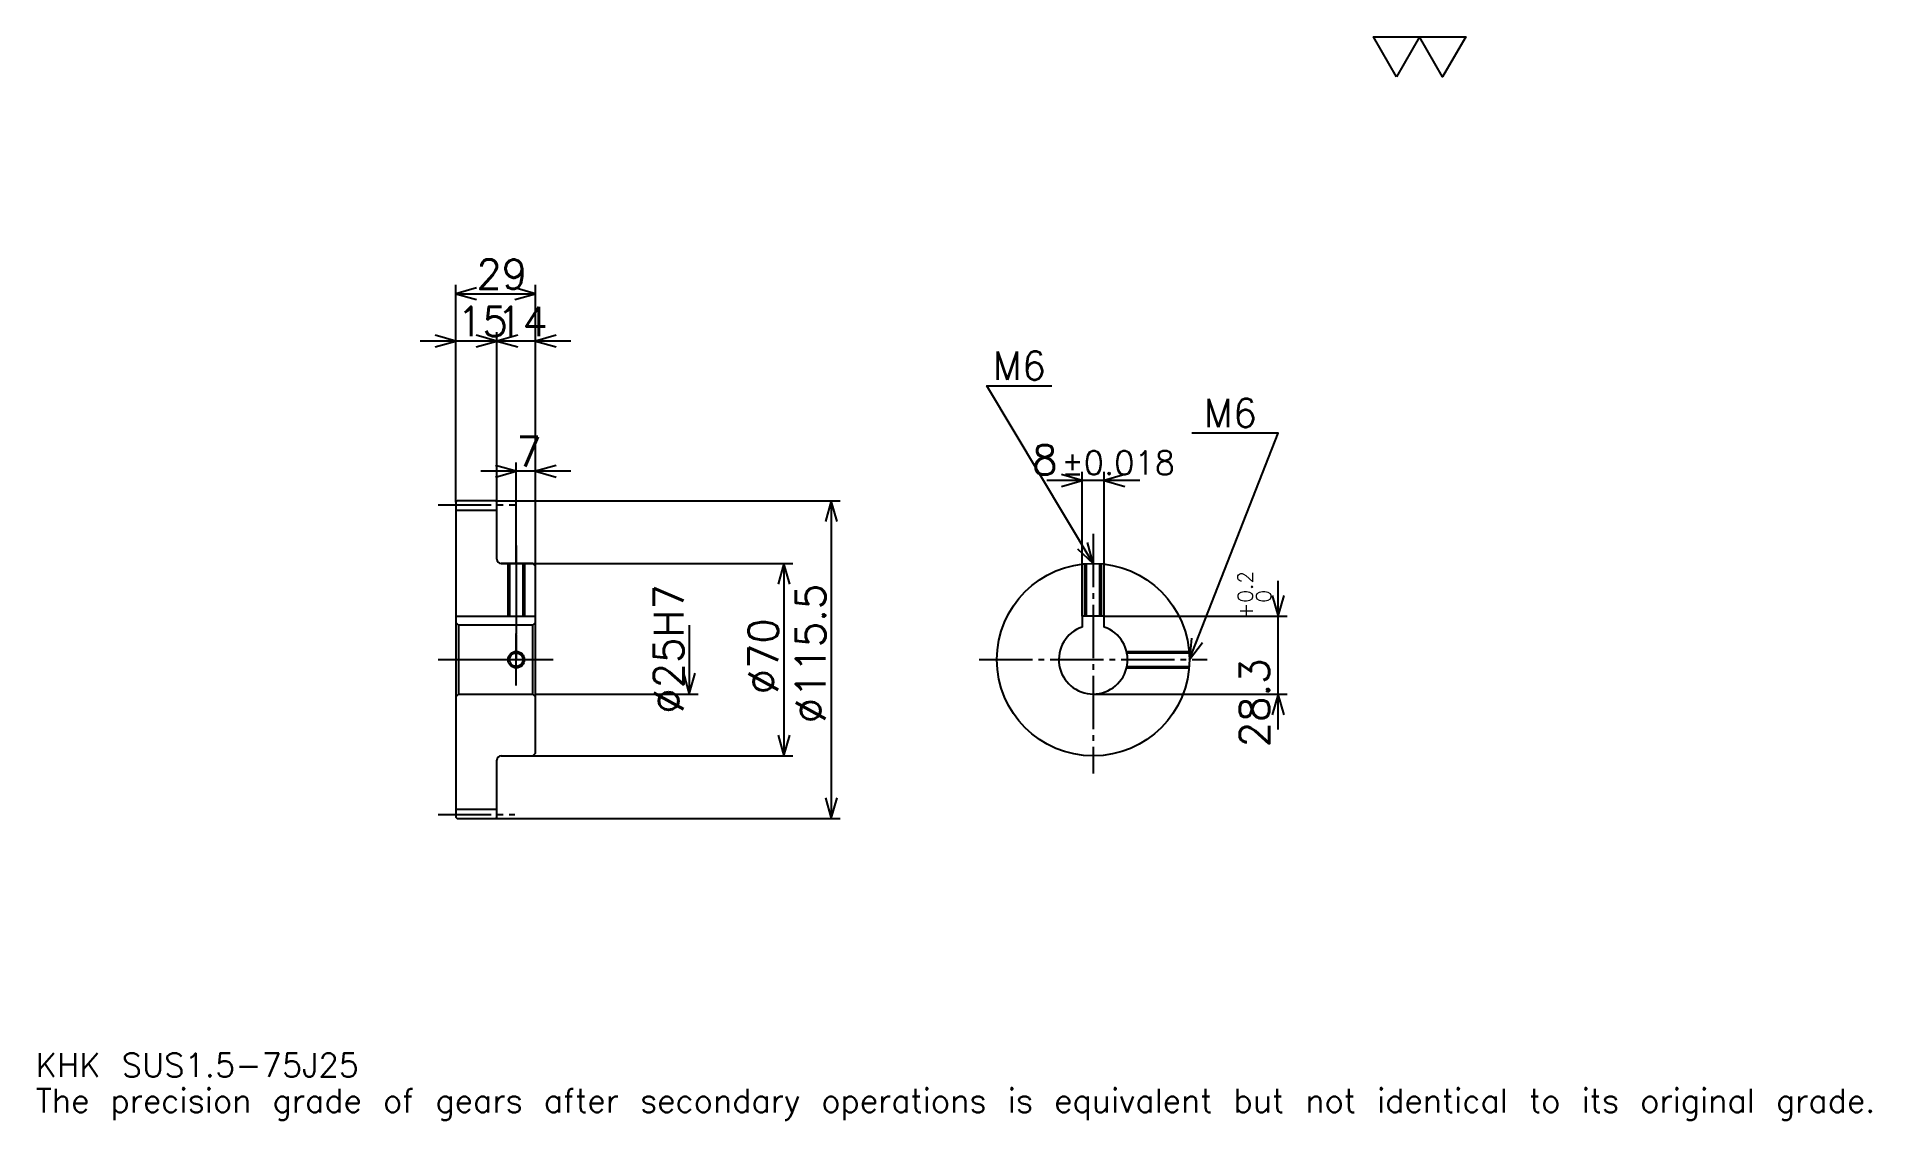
# Model space of a CAD drawing. Extents: x 22 to 689, y 8 to 402.
import ezdxf

# ---------------------------------------------------------------- set-up
doc = ezdxf.new("R2010")
doc.units = 0
doc.linetypes.add('DASHDOT', pattern=[25.826087, 19.369565, -2.152174, 2.152174, -2.152174])
doc.layers.get('0').update_dxf_attribs({"linetype": 'CONTINUOUS'})
doc.layers.add('DASHDOT', color=6, linetype='DASHDOT')
doc.styles.add('KANJI', font='TXT', dxfattribs={"bigfont": 'BIGFONT'})

msp = doc.modelspace()

# ---------------------------------------------------------------- linework, layer by layer
at = {"color": 5}
for p, q in [((174.32608, 233.152176), (174.32608, 311.706512)), ((174.32608, 308.478271), (203.32608, 308.478271)), ((203.32608, 233.152176), (203.32608, 311.706512)), ((189.32608, 233.152176), (189.32608, 294.489136)), ((202.23912, 291.260864), (161.41304, 291.260864)), ((216.23912, 291.260864), (176.41304, 291.260864)), ((196.32608, 233.152176), (196.32608, 247.141312)), ((216.23912, 243.913055), (183.41304, 243.913055)), ((423.108704, 240.532608), (389.282593, 240.532608)), ((402.195648, 191.202179), (402.195648, 243.760864)), ((410.195648, 191.202179), (410.195648, 243.760864)), ((174.32608, 232.652176), (174.32608, 233.152176)), ((188.82608, 233.152176), (203.32608, 233.152176)), ((189.32608, 232.652176), (189.32608, 233.152176)), ((196.32608, 210.402176), (196.32608, 233.152176)), ((196.32608, 210.402176), (196.32608, 233.152176)), ((203.32608, 233.152176), (314.163025, 233.152176)), ((203.32608, 209.402176), (203.32608, 233.152176)), ((310.934784, 233.152176), (310.934784, 117.652176)), ((190.82608, 210.402176), (203.32608, 210.402176)), ((203.32608, 210.402176), (296.945648, 210.402176)), ((293.717377, 210.402176), (293.717377, 140.402176)), ((473.478271, 149.989136), (473.478271, 204.115219)), ((259.282593, 187.902176), (259.282593, 162.902176)), ((410.195648, 191.202179), (476.706543, 191.202179)), ((203.32608, 162.902176), (262.510864, 162.902176)), ((406.195648, 162.902176), (476.706543, 162.902176)), ((190.82608, 140.402176), (203.32608, 140.402176)), ((203.32608, 140.402176), (296.945648, 140.402176)), ((188.82608, 117.652176), (203.32608, 117.652176)), ((203.32608, 117.652176), (314.163025, 117.652176))]:
    msp.add_line(p, q, dxfattribs=at)
at = {"color": 4}
for p, q in [((174.32608, 229.777176), (189.32608, 229.777176)), ((174.32608, 191.202179), (203.32608, 191.202179)), ((175.32608, 187.902176), (175.32608, 162.902176)), ((202.32608, 187.902176), (203.32608, 188.902176)), ((202.32608, 162.902176), (203.32608, 161.902176)), ((174.32608, 121.027176), (189.32608, 121.027176))]:
    msp.add_line(p, q, dxfattribs=at)
at = {"color": 7}
msp.add_lwpolyline([(516.521729, 387.391296), (508.128235, 401.940002), (541.702148, 401.940002), (533.308716, 387.391296), (524.915222, 401.940002), (516.521729, 387.391296)], dxfattribs=at)
at = {"color": 5}
for points in [[(181.858688, 310.630432), (174.32608, 308.478271), (181.858688, 306.32608)], [(195.793472, 306.32608), (203.32608, 308.478271), (195.793472, 310.630432)], [(166.793472, 289.108704), (174.32608, 291.260864), (166.793472, 293.413055)], [(181.793472, 289.108704), (189.32608, 291.260864), (181.793472, 293.413055)], [(196.858688, 293.413055), (189.32608, 291.260864), (196.858688, 289.108704)], [(210.858688, 293.413055), (203.32608, 291.260864), (210.858688, 289.108704)], [(406.195648, 210.402176), (367.456512, 274.967407), (391.130432, 274.967407)], [(441.195648, 175.402176), (473.478241, 257.75), (442.056519, 257.75)], [(188.793472, 241.760864), (196.32608, 243.913055), (188.793472, 246.065216)], [(210.858688, 246.065216), (203.32608, 243.913055), (210.858688, 241.760864)], [(394.663025, 238.380432), (402.195648, 240.532608), (394.663025, 242.684784)], [(417.728271, 242.684784), (410.195648, 240.532608), (417.728271, 238.380432)], [(313.086975, 225.619568), (310.934784, 233.152176), (308.782593, 225.619568)], [(400.47467, 215.754059), (406.195648, 210.402176), (404.165619, 217.968628)], [(295.869568, 202.869568), (293.717377, 210.402176), (291.565216, 202.869568)], [(471.326111, 198.734787), (473.478271, 191.202179), (475.630432, 198.734787)], [(441.941223, 183.200653), (441.195648, 175.402176), (445.948639, 181.629639)], [(257.130432, 170.434784), (259.282593, 162.902176), (261.434784, 170.434784)], [(475.630432, 155.369568), (473.478271, 162.902176), (471.326111, 155.369568)], [(291.565216, 147.934784), (293.717377, 140.402176), (295.869568, 147.934784)], [(308.782593, 125.184784), (310.934784, 117.652176), (313.086975, 125.184784)]]:
    msp.add_lwpolyline(points, dxfattribs=at)
at = {"color": 4}
for points in [[(189.32608, 211.902176), (189.32608, 232.652176), (188.82608, 233.152176), (174.82608, 233.152176), (174.32608, 232.652176), (174.32608, 161.902176)], [(190.82608, 140.402176), (202.32608, 140.402176), (203.32608, 141.402176), (203.32608, 209.402176), (202.32608, 210.402176), (190.82608, 210.402176)], [(193.32608, 210.402176), (193.32608, 191.202179)], [(193.866089, 210.402176), (193.866089, 191.202179)], [(198.786072, 210.402176), (198.786072, 191.202179)], [(199.32608, 210.402176), (199.32608, 191.202179)], [(403.195648, 191.202179), (403.195648, 210.273376)], [(403.735657, 191.202179), (403.735657, 210.315613)], [(408.65564, 191.202179), (408.65564, 210.315613)], [(409.195648, 191.202179), (409.195648, 210.273376)], [(174.32608, 161.902176), (175.32608, 162.902176), (202.32608, 162.902176), (202.32608, 187.902176), (175.32608, 187.902176), (174.32608, 188.902176)], [(410.195648, 187.244888), (410.195648, 191.202179), (402.195648, 191.202179), (402.195648, 187.244888)], [(418.330322, 178.402176), (441.066833, 178.402176)], [(418.451172, 177.862183), (441.1091, 177.862183)], [(418.330322, 172.402176), (441.066833, 172.402176)], [(418.451172, 172.942169), (441.1091, 172.942169)], [(174.32608, 161.902176), (174.32608, 118.152176), (174.82608, 117.652176), (188.82608, 117.652176), (189.32608, 118.152176), (189.32608, 138.902176)]]:
    msp.add_lwpolyline(points, dxfattribs=at)
for centre, radius in [((406.195648, 175.402176), 35), ((196.32608, 175.402176), 2.46)]:
    msp.add_circle(centre, radius, dxfattribs=at)
at = {"color": 7}
msp.add_circle((196.32608, 175.402176), 3, dxfattribs=at)
at = {"color": 4}
for centre, radius, start, end in [((190.82608, 211.902176), 1.5, 180, 270), ((406.195648, 175.402176), 12.5, 108.662925185, 71.337074815), ((190.82608, 138.902176), 1.5, 90, 180)]:
    msp.add_arc(centre, radius, start, end, dxfattribs=at)
at = {"layer": 'DASHDOT', "color": 7}
for p, q in [((167.869553, 231.652176), (195.782608, 231.652176)), ((406.195648, 221.16304), (406.195648, 133.945648)), ((196.32608, 210.402176), (196.32608, 175.402176)), ((167.869553, 175.402176), (209.782593, 175.402176)), ((364.739136, 175.402176), (447.652161, 175.402176)), ((167.869553, 119.152176), (195.782608, 119.152176))]:
    msp.add_line(p, q, dxfattribs=at)
for points in [[(196.32608, 216.858704), (196.32608, 184.745651)], [(196.32608, 165.945648), (196.32608, 184.858704)], [(186.869553, 175.402176), (205.782608, 175.402176)]]:
    msp.add_lwpolyline(points, dxfattribs=at)

# ---------------------------------------------------------------- texts
at = {"color": 7, "style": 'KANJI'}
for s, height, p in [('29', 10.76087, (181.831512, 310.200012)), ('15', 10.76087, (174.831512, 292.982605)), ('14', 10.76087, (189.331512, 292.982605)), ('M6', 10.330435, (369.608704, 277.119568)), ('M6', 10.330435, (446.36087, 259.902161)), ('7', 10.76087, (196.328796, 245.634796)), ('8', 10.76087, (383.983093, 242.684784)), ('%%p0.018', 8.608696, (394.63501, 242.684784)), ('KHK SUS1.5-75J25', 8.608696, (21.52174, 23.673914)), ('The precision grade of gears after secondary operations is equivalent but not identical to its original grade.', 8.608696, (21.52174, 10.76087))]:
    msp.add_text(s, height=height, dxfattribs=at).set_placement(p)
for s, height, p in [('0.2', 5.380435, (464.223938, 196.142471)), ('%%c25H7', 10.76087, (257.130432, 155.76358)), ('%%c115.5', 10.76087, (308.782593, 152.266296)), ('+', 5.380435, (464.223938, 190.116379)), ('0', 5.380435, (470.89566, 196.142471)), ('%%c70', 10.76087, (291.565216, 162.758148)), ('28.3', 10.76087, (470.25, 143.539078))]:
    msp.add_text(s, height=height, rotation=90, dxfattribs=at).set_placement(p)

doc.saveas('drawing.dxf')
